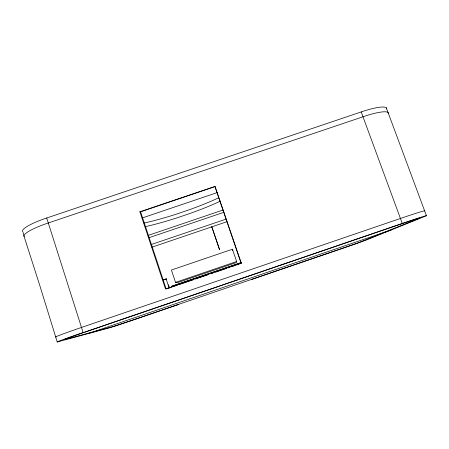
<?xml version="1.0" encoding="UTF-8"?>
<svg xmlns="http://www.w3.org/2000/svg" width="449" height="449" viewBox="0 0 449 449"><rect width="100%" height="100%" fill="white"/><g stroke="black" fill="none" stroke-linecap="round" stroke-linejoin="round"><path stroke-width="0.67" d="M232.358 250.598L232.436 249.229L171.411 270.023L175.525 282.376L177.142 282.758L236.443 262.519L236.651 261.514L232.436 249.229M236.488 265.039L241.287 263.097L214.964 186.442L139.931 211.821L165.501 288.965L241.287 263.097M251.805 279.261L251.406 279.547L343.811 247.938A23.949 0.286 -19 0 0 352.403 244.969A24.426 0.292 -19 0 0 363.061 241.203A23.96 0.286 -19 0 0 367.456 239.581L425.837 215.991A34.388 0.567 -19.1 0 0 425.949 215.716A35.028 0.578 -19.1 0 0 416.88 218.545A34.399 0.567 -19.1 0 0 405.615 222.317L81.993 333.102A27.978 0.466 -18.7 0 0 64.314 339.624M386.645 109A33.871 6.073 -21.5 0 0 385.669 107.434A34.5 6.185 -21.5 0 0 375.864 107.85A33.883 6.078 -21.5 0 0 364.504 110.83L43.329 219.151A34.208 6.224 -16.3 0 0 31.997 223.838A34.826 6.331 -16.3 0 0 22.989 229.804A34.197 6.219 -16.3 0 0 23.247 232.324M84.715 332.17L403.073 223.321A27.709 0.455 -19.1 0 1 419.31 218.236L357.14 243.235L134.386 319.52L113.777 326.35L64.291 339.629M87.92 333.691L391.68 229.804M162.959 279.828L166.534 278.88L163.43 279.94M175.525 282.376L236.651 261.514M241.293 262.502L171.67 286.266L241.208 262.738M166.781 288.83L172.062 287.029M173.235 286.625L174.998 286.024M175.587 285.828L177.344 285.227M178.522 284.823L180.279 284.223M180.868 284.021L184.387 282.819M184.971 282.623L189.663 281.018M190.253 280.821L193.182 279.817M195.528 279.02L198.458 278.021M199.625 277.617L207.825 274.822M211.339 273.621L213.095 273.02M215.436 272.223L217.193 271.623M217.776 271.426L219.533 270.826M220.7 270.427L222.457 269.827M223.041 269.625L226.549 268.429M228.305 267.829L230.056 267.234M232.397 266.431L235.321 265.438M140.066 211.962L214.992 186.616M142.058 218.029L217.125 192.621M148.198 235.399L223.086 209.997M148.804 237.762L224.096 212.22M151.072 244.598L225.768 219.235M151.863 247.208L226.857 221.733M57.635 341.891L109.337 327.877A24.184 0.292 -18.8 0 0 113.563 326.546A24.656 0.297 -18.8 0 0 124.143 323.05A24.173 0.292 -18.8 0 0 132.803 320.12L178.158 304.607L177.209 304.781M139.931 211.821L140.896 212.731L166.192 289.033M386.308 107.827L426.41 215.615M361.198 111.908L402.27 223.456M241.164 263.44L214.964 186.442M168.487 284.767L169.138 286.726M166.085 278.767L169.144 287.983M46.702 217.978L83.127 332.574L79.692 333.753A34.73 0.578 -18.7 0 0 67.962 337.844A35.364 0.589 -18.7 0 0 58.056 341.504A34.719 0.578 -18.7 0 0 57.635 341.891M57.236 341.964L39.866 285.732L23.96 236.056L23.314 232.986M424.586 210.974A34.365 0.814 -19.2 0 0 424.142 210.867A35.005 0.831 -19.2 0 0 415.044 213.589A34.377 0.819 -19.2 0 0 403.774 217.322L78.064 328.617A34.708 0.836 -18.6 0 0 66.351 332.737A35.336 0.853 -18.6 0 0 56.484 336.503A34.696 0.836 -18.6 0 0 56.091 336.986M388.374 113.642A33.894 5.837 -21.4 0 0 387.42 112.138A34.522 5.944 -21.4 0 0 377.643 112.66A33.905 5.843 -21.4 0 0 366.289 115.674L44.906 224.13A34.225 5.983 -16.4 0 0 33.563 228.794A34.848 6.084 -16.4 0 0 24.515 234.659A34.214 5.977 -16.4 0 0 24.179 236.623M218.691 197.79A69.584 11.096 -18.4 0 1 188.384 210.07L176.249 214.184A69.589 11.096 -18.4 0 1 143.916 223.114M220.487 201.118A69.623 10.664 -18.4 0 1 189.573 213.601L177.439 217.72A69.629 10.664 -18.4 0 1 145.111 226.728M219.595 249.762L211.788 226.824L219.595 249.762"/></g></svg>
